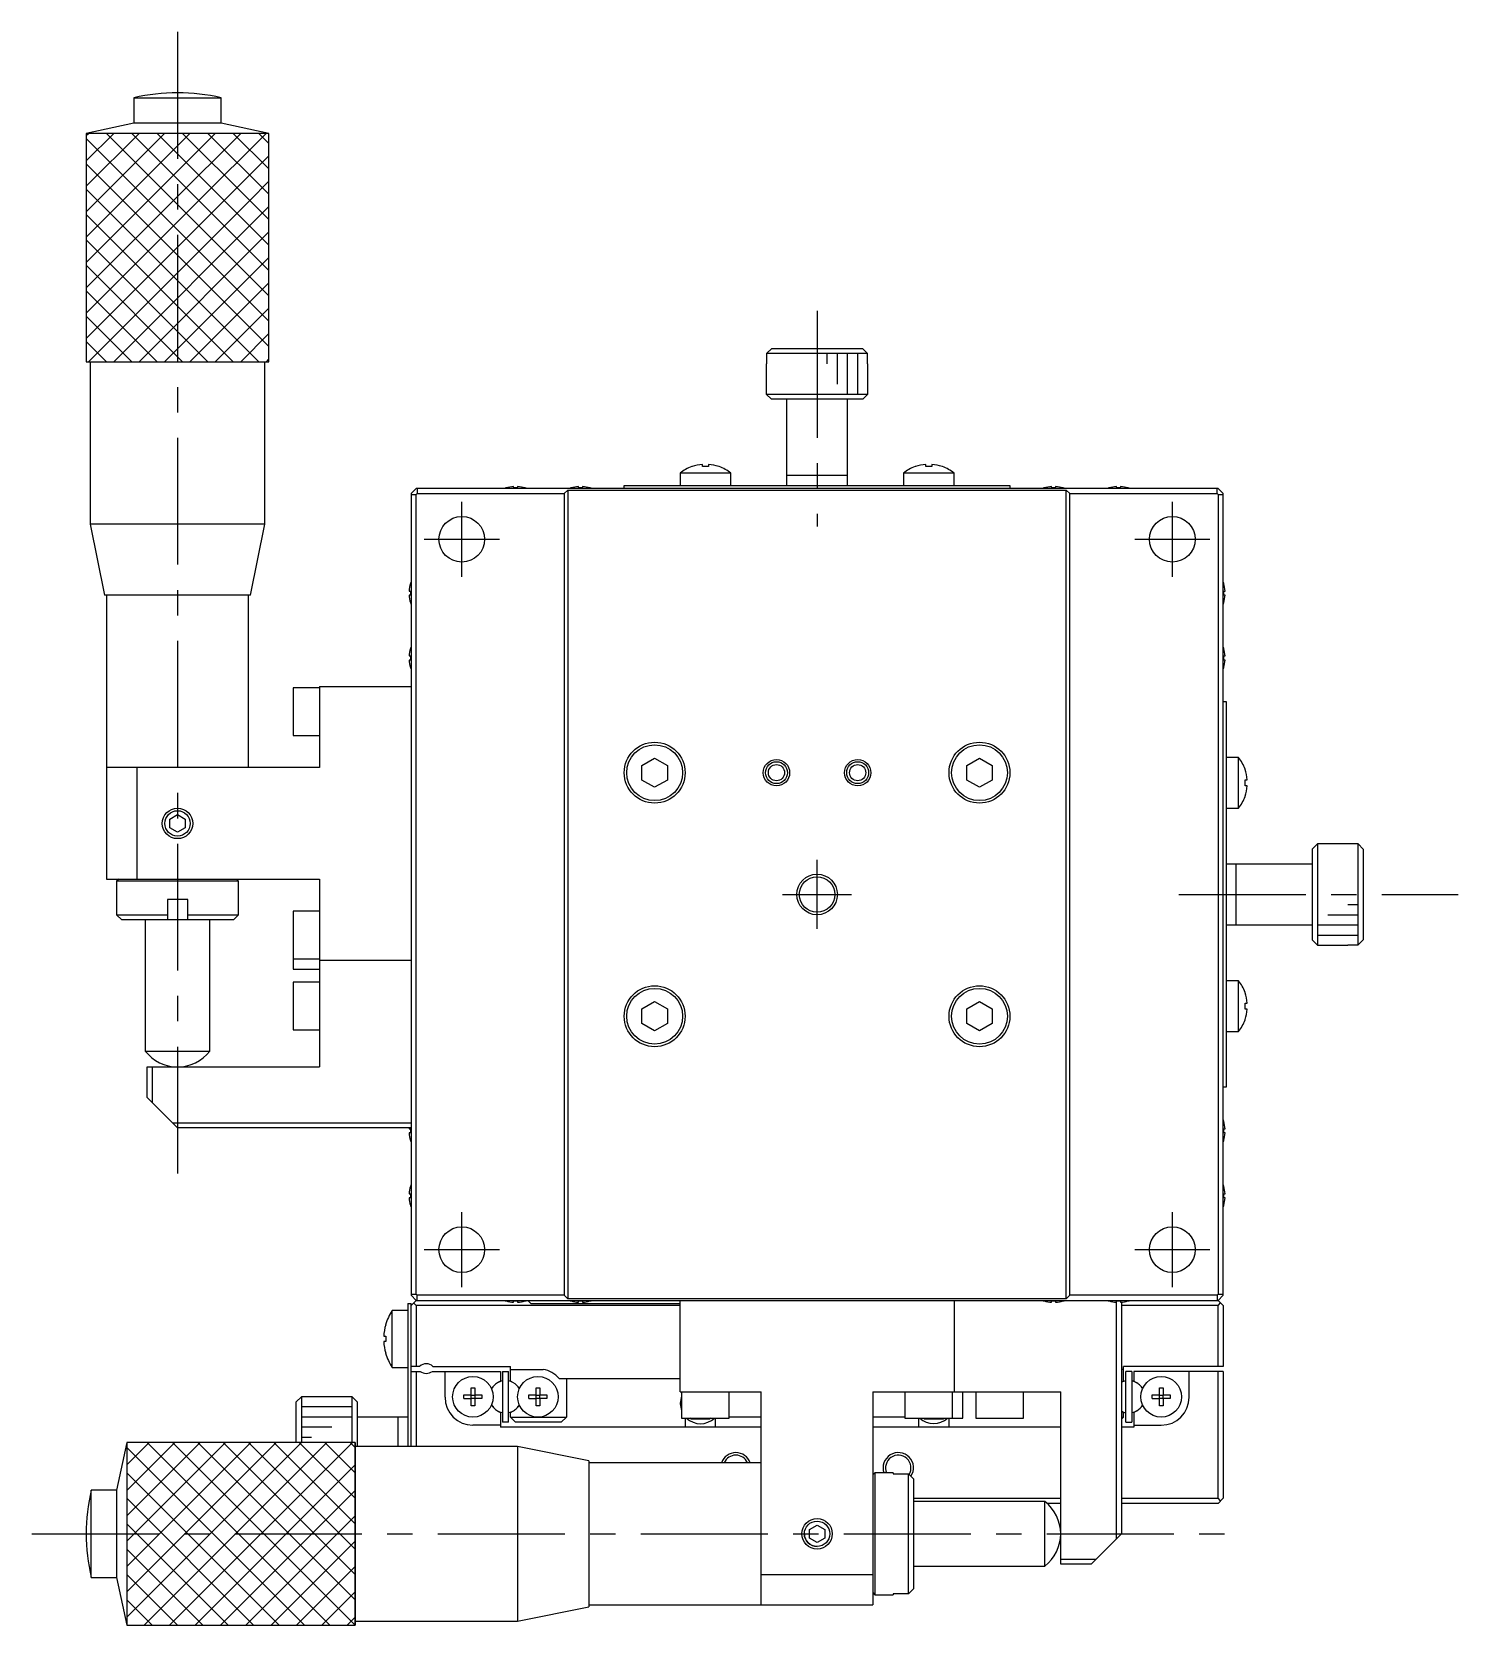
# Model space of a CAD drawing. Extents: x -490 to 413, y 14 to 725.
# Drawn here: x 272.6 to 413.1, y 317.1 to 474.1 of the extents above; entities that cross this region are included whole.
import ezdxf

# ---------------------------------------------------------------- set-up
doc = ezdxf.new("R2010")
doc.units = 0
doc.header["$LTSCALE"] = 10
doc.linetypes.add('CENTER', pattern=[2, 1.25, -0.25, 0.25, -0.25])
doc.linetypes.add('DASHED', pattern=[3.5, 2, -1.5])
doc.layers.get('0').update_dxf_attribs({"linetype": 'CONTINUOUS'})
doc.layers.add('CENTER', color=1, linetype='CENTER')

msp = doc.modelspace()

# ---------------------------------------------------------------- linework, layer by layer
at = {"color": 7, "linetype": 'CONTINUOUS'}
for p, q in [((282.696087, 467.556108), (282.696087, 465.056108)), ((282.696087, 467.556108), (291.296087, 467.556108)), ((291.296087, 465.056108), (291.296087, 467.556108)), ((282.696087, 465.056108), (277.996087, 464.056108)), ((291.296087, 465.056108), (282.696087, 465.056108)), ((295.996087, 464.056108), (291.296087, 465.056108)), ((295.996087, 464.056108), (277.996087, 464.056108)), ((277.996087, 464.056108), (277.996087, 441.556108)), ((295.996087, 441.556108), (295.996087, 464.056108)), ((345.02115, 442.356108), (345.523951, 442.856108)), ((345.523951, 442.856108), (354.468223, 442.856108)), ((354.468223, 442.856108), (354.971024, 442.356108)), ((277.996087, 441.556108), (295.996087, 441.556108)), ((278.396087, 441.556108), (278.396087, 425.556108)), ((295.596087, 425.556108), (295.596087, 441.556108)), ((345.02115, 441.356108), (344.996087, 441.356108)), ((344.996087, 441.356108), (344.996087, 438.356108)), ((345.02115, 442.356108), (345.02115, 441.356108)), ((354.971024, 442.356108), (345.02115, 442.356108)), ((354.971024, 441.356108), (354.971024, 442.356108)), ((354.996087, 441.356108), (354.971024, 441.356108)), ((354.996087, 438.356108), (354.996087, 441.356108)), ((344.996087, 438.356108), (354.996087, 438.356108)), ((344.996087, 438.356108), (345.496087, 437.856108)), ((354.496087, 437.856108), (354.996087, 438.356108)), ((354.496087, 437.856108), (345.496087, 437.856108)), ((346.996087, 437.856108), (346.996087, 429.356108)), ((352.996087, 429.356108), (352.996087, 437.856108)), ((336.496087, 430.578607), (336.496087, 429.356108)), ((341.496087, 430.578607), (336.496087, 430.578607)), ((337.679842, 431.22141), (337.646087, 431.22141)), ((338.696087, 431.22141), (338.696087, 431.433544)), ((339.296087, 431.22141), (338.696087, 431.22141)), ((339.296087, 431.433544), (339.296087, 431.22141)), ((340.346087, 431.22141), (340.312331, 431.22141)), ((341.496087, 429.356108), (341.496087, 430.578607)), ((352.996087, 430.356108), (346.996087, 430.356108)), ((358.496087, 430.578607), (358.496087, 429.356108)), ((363.496087, 430.578607), (358.496087, 430.578607)), ((359.679842, 431.22141), (359.646087, 431.22141)), ((360.696087, 431.22141), (360.696087, 431.433544)), ((361.296087, 431.22141), (360.696087, 431.22141)), ((361.296087, 431.433544), (361.296087, 431.22141)), ((362.346087, 431.22141), (362.312331, 431.22141)), ((363.496087, 429.356108), (363.496087, 430.578607)), ((310.496087, 429.056108), (309.996087, 428.556108)), ((389.496087, 429.056108), (310.496087, 429.056108)), ((310.596087, 429.056108), (310.596087, 428.556108)), ((319.367378, 429.11184), (319.346087, 429.11184)), ((320.096087, 429.11184), (320.096087, 429.243583)), ((320.496087, 429.11184), (320.096087, 429.11184)), ((320.496087, 429.243583), (320.496087, 429.11184)), ((321.246087, 429.11184), (321.224796, 429.11184)), ((325.096087, 428.556108), (325.446087, 428.906108)), ((325.446087, 428.906108), (374.546087, 428.906108)), ((325.446087, 428.906108), (325.446087, 349.206108)), ((325.767378, 429.11184), (325.746087, 429.11184)), ((326.496087, 429.11184), (326.496087, 429.243583)), ((326.896087, 429.11184), (326.496087, 429.11184)), ((326.896087, 429.243583), (326.896087, 429.11184)), ((327.646087, 429.11184), (327.624796, 429.11184)), ((330.996087, 429.056108), (330.996087, 429.356108)), ((330.996087, 429.356108), (368.996087, 429.356108)), ((368.996087, 429.356108), (368.996087, 429.056108)), ((372.367378, 429.11184), (372.346087, 429.11184)), ((373.096087, 429.11184), (373.096087, 429.243583)), ((373.496087, 429.11184), (373.096087, 429.11184)), ((373.496087, 429.243583), (373.496087, 429.11184)), ((374.246087, 429.11184), (374.224796, 429.11184)), ((374.546087, 428.906108), (374.896087, 428.556108)), ((374.546087, 349.206108), (374.546087, 428.906108)), ((378.767378, 429.11184), (378.746087, 429.11184)), ((379.496087, 429.11184), (379.496087, 429.243583)), ((379.896087, 429.11184), (379.496087, 429.11184)), ((379.896087, 429.243583), (379.896087, 429.11184)), ((380.646087, 429.11184), (380.624796, 429.11184)), ((389.396087, 428.556108), (389.396087, 429.056108)), ((389.996087, 428.556108), (389.496087, 429.056108)), ((309.996087, 428.556108), (309.996087, 349.556108)), ((309.996087, 428.456108), (310.496087, 428.456108)), ((310.496087, 428.456108), (310.596087, 428.556108)), ((310.496087, 349.656108), (310.496087, 428.456108)), ((310.596087, 428.556108), (325.096087, 428.556108)), ((325.096087, 428.556108), (325.096087, 349.556108)), ((374.896087, 428.556108), (389.396087, 428.556108)), ((374.896087, 349.556108), (374.896087, 428.556108)), ((389.396087, 428.556108), (389.496087, 428.456108)), ((389.496087, 428.456108), (389.496087, 349.656108)), ((389.496087, 428.456108), (389.996087, 428.456108)), ((389.996087, 349.556108), (389.996087, 428.556108)), ((278.396087, 425.556108), (279.796087, 418.556108)), ((295.596087, 425.556108), (278.396087, 425.556108)), ((294.196087, 418.556108), (295.596087, 425.556108)), ((309.940354, 419.706108), (309.940354, 419.684816)), ((390.051819, 419.684816), (390.051819, 419.706108)), ((294.196087, 418.556108), (279.796087, 418.556108)), ((279.996087, 418.556108), (279.996087, 390.556108)), ((293.996087, 401.556108), (293.996087, 418.556108)), ((309.808611, 418.956108), (309.940354, 418.956108)), ((309.940354, 418.556108), (309.808611, 418.556108)), ((309.940354, 418.956108), (309.940354, 418.556108)), ((309.940354, 417.827399), (309.940354, 417.806108)), ((390.051819, 418.956108), (390.183562, 418.956108)), ((390.051819, 418.556108), (390.051819, 418.956108)), ((390.183562, 418.556108), (390.051819, 418.556108)), ((390.051819, 417.806108), (390.051819, 417.827399)), ((309.940354, 413.306108), (309.940354, 413.284816)), ((390.051819, 413.284816), (390.051819, 413.306108)), ((309.808611, 412.556108), (309.940354, 412.556108)), ((309.940354, 412.156108), (309.808611, 412.156108)), ((309.940354, 412.556108), (309.940354, 412.156108)), ((309.940354, 411.427399), (309.940354, 411.406108)), ((390.051819, 412.556108), (390.183562, 412.556108)), ((390.051819, 412.156108), (390.051819, 412.556108)), ((390.183562, 412.156108), (390.051819, 412.156108)), ((390.051819, 411.406108), (390.051819, 411.427399)), ((300.996087, 409.406108), (298.396087, 409.406108)), ((298.396087, 409.406108), (298.396087, 404.706108)), ((300.996087, 409.556108), (300.996087, 401.556108)), ((300.996087, 409.556108), (309.996087, 409.556108)), ((389.996087, 408.056108), (390.296087, 408.056108)), ((390.296087, 408.056108), (390.296087, 370.056108)), ((298.396087, 404.706108), (300.996087, 404.706108)), ((332.746087, 401.777796), (333.996087, 402.499483)), ((333.996087, 402.499483), (335.246087, 401.777796)), ((364.746087, 401.777796), (365.996087, 402.499483)), ((365.996087, 402.499483), (367.246087, 401.777796)), ((391.518586, 402.556108), (390.296087, 402.556108)), ((391.518586, 397.556108), (391.518586, 402.556108)), ((300.996087, 401.556108), (279.996087, 401.556108)), ((282.996087, 401.556108), (282.996087, 390.556108)), ((332.746087, 400.33442), (332.746087, 401.777796)), ((335.246087, 401.777796), (335.246087, 400.33442)), ((364.746087, 400.33442), (364.746087, 401.777796)), ((367.246087, 401.777796), (367.246087, 400.33442)), ((392.161389, 401.372352), (392.161389, 401.406108)), ((392.161389, 400.356108), (392.373523, 400.356108)), ((392.161389, 399.756108), (392.161389, 400.356108)), ((333.996087, 399.612732), (332.746087, 400.33442)), ((335.246087, 400.33442), (333.996087, 399.612732)), ((365.996087, 399.612732), (364.746087, 400.33442)), ((367.246087, 400.33442), (365.996087, 399.612732)), ((392.373523, 399.756108), (392.161389, 399.756108)), ((390.296087, 397.556108), (391.518586, 397.556108)), ((392.161389, 398.706108), (392.161389, 398.739863)), ((286.246087, 396.48912), (286.996087, 396.922133)), ((286.246087, 395.623095), (286.246087, 396.48912)), ((286.996087, 396.922133), (287.746087, 396.48912)), ((287.746087, 396.48912), (287.746087, 395.623095)), ((286.996087, 395.190082), (286.246087, 395.623095)), ((287.746087, 395.623095), (286.996087, 395.190082)), ((399.296087, 394.056108), (398.796087, 393.556108)), ((398.796087, 384.556108), (398.796087, 393.556108)), ((399.296087, 394.056108), (399.296087, 384.056108)), ((402.296087, 394.056108), (399.296087, 394.056108)), ((402.296087, 394.031007), (402.296087, 394.056108)), ((403.296087, 394.031007), (402.296087, 394.031007)), ((403.296087, 384.081132), (403.296087, 394.031007)), ((403.296087, 394.031007), (403.796087, 393.528206)), ((403.796087, 393.528206), (403.796087, 384.583934)), ((398.796087, 392.056108), (390.296087, 392.056108)), ((391.296087, 386.056108), (391.296087, 392.056108)), ((279.996087, 390.556108), (300.996087, 390.556108)), ((281.196087, 390.556108), (280.996087, 390.356108)), ((280.996087, 390.356108), (280.996087, 387.056108)), ((292.996087, 390.356108), (280.996087, 390.356108)), ((292.996087, 390.356108), (292.796087, 390.556108)), ((292.996087, 387.056108), (292.996087, 390.356108)), ((300.996087, 390.556108), (300.996087, 372.056108)), ((287.996087, 388.556108), (285.996087, 388.556108)), ((285.996087, 388.556108), (285.996087, 386.556108)), ((287.996087, 386.556108), (287.996087, 388.556108)), ((280.996087, 387.056108), (285.996087, 387.056108)), ((280.996087, 387.056108), (281.496087, 386.556108)), ((292.496087, 386.556108), (281.496087, 386.556108)), ((283.821087, 386.556108), (283.821087, 373.623287)), ((287.996087, 387.056108), (292.996087, 387.056108)), ((290.171087, 373.623287), (290.171087, 386.556108)), ((292.496087, 386.556108), (292.996087, 387.056108)), ((300.996087, 387.406108), (298.396087, 387.406108)), ((298.396087, 387.406108), (298.396087, 381.706108)), ((390.296087, 386.056108), (398.796087, 386.056108)), ((398.796087, 384.556108), (399.296087, 384.056108)), ((399.296087, 384.056108), (402.296087, 384.056108)), ((402.296087, 384.056108), (402.296087, 384.081132)), ((402.296087, 384.081132), (403.296087, 384.081132)), ((403.796087, 384.583934), (403.296087, 384.081132)), ((298.396087, 382.706108), (300.996087, 382.706108)), ((298.396087, 381.706108), (300.996087, 381.706108)), ((309.996087, 382.556108), (300.996087, 382.556108)), ((300.996087, 380.406108), (298.396087, 380.406108)), ((298.396087, 380.406108), (298.396087, 375.706108)), ((391.518586, 380.556108), (390.296087, 380.556108)), ((391.518586, 375.556108), (391.518586, 380.556108)), ((332.746087, 377.777796), (333.996087, 378.499483)), ((333.996087, 378.499483), (335.246087, 377.777796)), ((364.746087, 377.777796), (365.996087, 378.499483)), ((365.996087, 378.499483), (367.246087, 377.777796)), ((392.161389, 379.372352), (392.161389, 379.406108)), ((332.746087, 376.33442), (332.746087, 377.777796)), ((335.246087, 377.777796), (335.246087, 376.33442)), ((364.746087, 376.33442), (364.746087, 377.777796)), ((367.246087, 377.777796), (367.246087, 376.33442)), ((392.161389, 378.356108), (392.373523, 378.356108)), ((392.161389, 377.756108), (392.161389, 378.356108)), ((392.373523, 377.756108), (392.161389, 377.756108)), ((298.396087, 375.706108), (300.996087, 375.706108)), ((333.996087, 375.612732), (332.746087, 376.33442)), ((335.246087, 376.33442), (333.996087, 375.612732)), ((365.996087, 375.612732), (364.746087, 376.33442)), ((367.246087, 376.33442), (365.996087, 375.612732)), ((390.296087, 375.556108), (391.518586, 375.556108)), ((392.161389, 376.706108), (392.161389, 376.739863)), ((283.821087, 373.623287), (290.171087, 373.623287)), ((283.996087, 369.056108), (283.996087, 372.056108)), ((283.996087, 372.056108), (300.996087, 372.056108)), ((284.496087, 372.056108), (284.496087, 368.556108)), ((286.996087, 366.056108), (283.996087, 369.056108)), ((390.296087, 370.056108), (389.996087, 370.056108)), ((286.496087, 366.556108), (309.996087, 366.556108)), ((309.996087, 366.056108), (286.996087, 366.056108)), ((309.808611, 365.956108), (309.940354, 365.956108)), ((309.940354, 365.956108), (309.940354, 365.556108)), ((390.051819, 366.684816), (390.051819, 366.706108)), ((390.051819, 365.956108), (390.183562, 365.956108)), ((390.051819, 365.556108), (390.051819, 365.956108)), ((309.940354, 365.556108), (309.808611, 365.556108)), ((309.940354, 364.827399), (309.940354, 364.806108)), ((390.183562, 365.556108), (390.051819, 365.556108)), ((390.051819, 364.806108), (390.051819, 364.827399)), ((309.808611, 359.556108), (309.940354, 359.556108)), ((309.940354, 360.306108), (309.940354, 360.284816)), ((309.940354, 359.556108), (309.940354, 359.156108)), ((390.051819, 360.284816), (390.051819, 360.306108)), ((390.051819, 359.556108), (390.183562, 359.556108)), ((390.051819, 359.156108), (390.051819, 359.556108)), ((309.940354, 359.156108), (309.808611, 359.156108)), ((309.940354, 358.427399), (309.940354, 358.406108)), ((390.183562, 359.156108), (390.051819, 359.156108)), ((390.051819, 358.406108), (390.051819, 358.427399)), ((309.696087, 348.756108), (309.996087, 348.756108)), ((309.696087, 348.756108), (309.696087, 334.656108)), ((309.996087, 349.656108), (310.496087, 349.656108)), ((309.996087, 349.556108), (310.496087, 349.056108)), ((310.496087, 349.056108), (309.996087, 348.556108)), ((309.996087, 334.656108), (309.996087, 348.756108)), ((310.246087, 348.806108), (310.496087, 348.556108)), ((310.596087, 349.556108), (310.496087, 349.656108)), ((310.496087, 349.056108), (389.496087, 349.056108)), ((310.496087, 348.556108), (310.496087, 342.556108)), ((336.496087, 348.556108), (310.496087, 348.556108)), ((325.096087, 349.556108), (310.596087, 349.556108)), ((310.596087, 349.056108), (310.596087, 349.556108)), ((319.346087, 349.000375), (319.367378, 349.000375)), ((320.096087, 349.000375), (320.496087, 349.000375)), ((320.096087, 348.868632), (320.096087, 349.000375)), ((320.496087, 349.000375), (320.496087, 348.868632)), ((321.224796, 349.000375), (321.246087, 349.000375)), ((321.846087, 348.706108), (321.496087, 349.056108)), ((336.496087, 348.706108), (321.846087, 348.706108)), ((325.446087, 349.206108), (325.096087, 349.556108)), ((374.546087, 349.206108), (325.446087, 349.206108)), ((325.746087, 349.000375), (325.767378, 349.000375)), ((326.496087, 349.000375), (326.896087, 349.000375)), ((326.496087, 348.868632), (326.496087, 349.000375)), ((326.896087, 349.000375), (326.896087, 348.868632)), ((327.624796, 349.000375), (327.646087, 349.000375)), ((336.496087, 340.056108), (336.496087, 349.056108)), ((363.496087, 349.056108), (363.496087, 340.056108)), ((372.346087, 349.000375), (372.367378, 349.000375)), ((373.096087, 349.000375), (373.496087, 349.000375)), ((373.096087, 348.868632), (373.096087, 349.000375)), ((373.496087, 349.000375), (373.496087, 348.868632)), ((374.224796, 349.000375), (374.246087, 349.000375)), ((374.896087, 349.556108), (374.546087, 349.206108)), ((389.396087, 349.556108), (374.896087, 349.556108)), ((378.746087, 349.000375), (378.767378, 349.000375)), ((379.496087, 349.000375), (379.896087, 349.000375)), ((379.496087, 325.556108), (379.496087, 349.000375)), ((379.896087, 349.000375), (379.896087, 348.868632)), ((379.996087, 348.876485), (379.996087, 326.056108)), ((389.496087, 348.556108), (379.996087, 348.556108)), ((380.624796, 349.000375), (380.646087, 349.000375)), ((389.496087, 349.656108), (389.396087, 349.556108)), ((389.396087, 349.556108), (389.396087, 349.056108)), ((389.496087, 349.656108), (389.996087, 349.656108)), ((389.496087, 349.056108), (389.996087, 349.556108)), ((389.996087, 348.556108), (389.496087, 349.056108)), ((389.496087, 348.556108), (389.746087, 348.806108)), ((389.496087, 342.556108), (389.496087, 348.556108)), ((389.996087, 348.556108), (389.996087, 342.556108)), ((308.153624, 342.456108), (308.153624, 348.056108)), ((309.696087, 348.056108), (308.153624, 348.056108)), ((307.309625, 345.516108), (307.502882, 345.516108)), ((307.496714, 346.658255), (307.502882, 346.655247)), ((307.502882, 345.516108), (307.502882, 344.996108)), ((307.502882, 344.996108), (307.309625, 344.996108)), ((307.502882, 343.856969), (307.496714, 343.85396)), ((308.153624, 342.456108), (309.696087, 342.456108)), ((310.834649, 342.556108), (309.996087, 342.556108)), ((312.157525, 342.556108), (319.796087, 342.556108)), ((319.796087, 341.10052), (319.796087, 342.556108)), ((380.196087, 341.10052), (380.196087, 342.556108)), ((389.996087, 342.556108), (380.196087, 342.556108)), ((309.996087, 342.056108), (310.896087, 342.056108)), ((310.496087, 342.056108), (310.496087, 334.656108)), ((312.096087, 342.056108), (318.796087, 342.056108)), ((313.346087, 339.506108), (313.346087, 342.056108)), ((318.796087, 341.10052), (318.502337, 340.930923)), ((318.796087, 342.056108), (318.796087, 341.10052)), ((318.996087, 342.056108), (318.996087, 337.056108)), ((318.996087, 342.056108), (319.596087, 342.056108)), ((319.596089, 337.056108), (319.596089, 342.056108)), ((319.796087, 342.256108), (323.018102, 342.256108)), ((320.089837, 340.930923), (319.796087, 341.10052)), ((324.575149, 341.356108), (336.496087, 341.356108)), ((325.296087, 341.356108), (325.296087, 337.556108)), ((380.196087, 342.256108), (379.996087, 342.256108)), ((379.996087, 340.98505), (380.196087, 341.10052)), ((380.396085, 337.056108), (380.396085, 342.056108)), ((380.996087, 342.056108), (380.396087, 342.056108)), ((380.996087, 342.056108), (380.996087, 337.056108)), ((381.196087, 342.056108), (381.196087, 341.10052)), ((389.996087, 342.056108), (381.196087, 342.056108)), ((381.196087, 341.10052), (381.489837, 340.930923)), ((386.646087, 339.506108), (386.646087, 342.056108)), ((389.496087, 329.556108), (389.496087, 342.056108)), ((389.996087, 342.056108), (389.996087, 329.556108)), ((299.196087, 339.556108), (298.696087, 339.056108)), ((299.196087, 339.556108), (299.196087, 335.056108)), ((304.196087, 339.556108), (299.196087, 339.556108)), ((304.196087, 335.056108), (304.196087, 339.556108)), ((304.696087, 339.056108), (304.196087, 339.556108)), ((315.209725, 339.736108), (315.916087, 339.736108)), ((315.209725, 339.376108), (315.209725, 339.736108)), ((315.209725, 339.376108), (315.916087, 339.376108)), ((315.916087, 340.442469), (316.276087, 340.442469)), ((315.916087, 339.736108), (315.916087, 340.442469)), ((315.926459, 339.725736), (315.916087, 339.736108)), ((315.926459, 339.38648), (315.916087, 339.376108)), ((315.916087, 338.669746), (315.916087, 339.376108)), ((315.926459, 339.725736), (316.265715, 339.725736)), ((315.926459, 339.38648), (315.926459, 339.725736)), ((316.265715, 339.38648), (315.926459, 339.38648)), ((316.265715, 339.725736), (316.276087, 339.736108)), ((316.265715, 339.725736), (316.265715, 339.38648)), ((316.265715, 339.38648), (316.276087, 339.376108)), ((316.276087, 340.442469), (316.276087, 339.736108)), ((316.276087, 339.736108), (316.982448, 339.736108)), ((316.276087, 339.376108), (316.276087, 338.669746)), ((316.982448, 339.376108), (316.276087, 339.376108)), ((316.982448, 339.736108), (316.982448, 339.376108)), ((321.609725, 339.736108), (322.316087, 339.736108)), ((321.609725, 339.376108), (321.609725, 339.736108)), ((321.609725, 339.376108), (322.316087, 339.376108)), ((322.316087, 340.442469), (322.676087, 340.442469)), ((322.316087, 339.736108), (322.316087, 340.442469)), ((322.326459, 339.725736), (322.316087, 339.736108)), ((322.326459, 339.38648), (322.316087, 339.376108)), ((322.316087, 338.669746), (322.316087, 339.376108)), ((322.326459, 339.725736), (322.665715, 339.725736)), ((322.326459, 339.38648), (322.326459, 339.725736)), ((322.665715, 339.38648), (322.326459, 339.38648)), ((322.665715, 339.725736), (322.676087, 339.736108)), ((322.665715, 339.725736), (322.665715, 339.38648)), ((322.665715, 339.38648), (322.676087, 339.376108)), ((322.676087, 340.442469), (322.676087, 339.736108)), ((322.676087, 339.736108), (323.382448, 339.736108)), ((322.676087, 339.376108), (322.676087, 338.669746)), ((323.382448, 339.376108), (322.676087, 339.376108)), ((323.382448, 339.736108), (323.382448, 339.376108)), ((336.496087, 340.056108), (344.496087, 340.056108)), ((336.646018, 339.611905), (336.515882, 338.929666)), ((336.646087, 340.056108), (336.646087, 337.456108)), ((341.346087, 337.456108), (341.346087, 340.056108)), ((344.496087, 319.056108), (344.496087, 340.056108)), ((355.496087, 340.056108), (373.996087, 340.056108)), ((355.496087, 340.056108), (355.496087, 319.056108)), ((358.646087, 340.056108), (358.646087, 337.456108)), ((363.346087, 337.456108), (363.346087, 340.056108)), ((364.346087, 337.456108), (364.346087, 340.056108)), ((365.646087, 340.056108), (365.646087, 337.456108)), ((370.346087, 337.456108), (370.346087, 340.056108)), ((373.996087, 323.056108), (373.996087, 340.056108)), ((383.009725, 339.736108), (383.716087, 339.736108)), ((383.009725, 339.376108), (383.009725, 339.736108)), ((383.009725, 339.376108), (383.716087, 339.376108)), ((383.716087, 340.442469), (384.076087, 340.442469)), ((383.716087, 339.736108), (383.716087, 340.442469)), ((383.726459, 339.725736), (383.716087, 339.736108)), ((383.726459, 339.38648), (383.716087, 339.376108)), ((383.716087, 338.669746), (383.716087, 339.376108)), ((383.726459, 339.725736), (384.065715, 339.725736)), ((383.726459, 339.38648), (383.726459, 339.725736)), ((384.065715, 339.38648), (383.726459, 339.38648)), ((384.065715, 339.725736), (384.076087, 339.736108)), ((384.065715, 339.725736), (384.065715, 339.38648)), ((384.065715, 339.38648), (384.076087, 339.376108)), ((384.076087, 340.442469), (384.076087, 339.736108)), ((384.076087, 339.736108), (384.782448, 339.736108)), ((384.076087, 339.376108), (384.076087, 338.669746)), ((384.782448, 339.376108), (384.076087, 339.376108)), ((384.782448, 339.736108), (384.782448, 339.376108)), ((298.696087, 335.056108), (298.696087, 339.056108)), ((304.696087, 339.056108), (304.696087, 334.656108)), ((309.696087, 337.556108), (304.696087, 337.556108)), ((308.696087, 337.556108), (308.696087, 334.656108)), ((316.276087, 338.669746), (315.916087, 338.669746)), ((318.502337, 338.181292), (318.796087, 338.011696)), ((318.796087, 338.011696), (318.796087, 336.556108)), ((319.796087, 338.011696), (320.089837, 338.181292)), ((319.796087, 337.556108), (319.796087, 338.011696)), ((320.296087, 337.056108), (319.796087, 337.556108)), ((319.796087, 337.556108), (325.296087, 337.556108)), ((322.676087, 338.669746), (322.316087, 338.669746)), ((325.296087, 337.556108), (324.796087, 337.056108)), ((336.515817, 338.87276), (336.645938, 338.192129)), ((344.496087, 337.556108), (341.346087, 337.556108)), ((358.646087, 337.556108), (355.496087, 337.556108)), ((380.196087, 338.011696), (379.996087, 338.127166)), ((379.996087, 337.556108), (380.196087, 337.556108)), ((380.196087, 337.556108), (379.996087, 337.356108)), ((380.196087, 337.556108), (380.196087, 338.011696)), ((381.489837, 338.181292), (381.196087, 338.011696)), ((381.196087, 338.011696), (381.196087, 336.556108)), ((384.076087, 338.669746), (383.716087, 338.669746)), ((318.796087, 336.756108), (316.096087, 336.756108)), ((344.496087, 336.556108), (318.796087, 336.556108)), ((319.596087, 337.056108), (318.996087, 337.056108)), ((324.796087, 337.056108), (320.296087, 337.056108)), ((336.646087, 337.456108), (341.346087, 337.456108)), ((336.996087, 337.456108), (336.996087, 336.556108)), ((337.579572, 337.356108), (337.472648, 337.454937)), ((339.412602, 337.356108), (337.579572, 337.356108)), ((339.519526, 337.454937), (339.412602, 337.356108)), ((339.996087, 336.556108), (339.996087, 337.456108)), ((373.996087, 336.556108), (355.496087, 336.556108)), ((358.646087, 337.456108), (364.346087, 337.456108)), ((359.996087, 337.456108), (359.996087, 336.556108)), ((360.579572, 337.356108), (360.472648, 337.454937)), ((362.412602, 337.356108), (360.579572, 337.356108)), ((362.519526, 337.454937), (362.412602, 337.356108)), ((362.996087, 336.556108), (362.996087, 337.456108)), ((365.646087, 337.456108), (370.346087, 337.456108)), ((381.196087, 336.556108), (379.996087, 336.556108)), ((380.396087, 337.056108), (380.996087, 337.056108)), ((381.196087, 336.756108), (383.896087, 336.756108)), ((281.996087, 335.056108), (280.996087, 330.356108)), ((281.996087, 335.056108), (281.996087, 317.056108)), ((304.496087, 335.056108), (281.996087, 335.056108)), ((304.496087, 335.056108), (304.496087, 317.056108)), ((320.496087, 334.656108), (304.496087, 334.656108)), ((327.496087, 333.256108), (320.496087, 334.656108)), ((320.496087, 334.656108), (320.496087, 317.456108)), ((327.496087, 333.256108), (327.496087, 318.856108)), ((344.496087, 333.056108), (327.496087, 333.056108)), ((355.696087, 332.056108), (355.496087, 331.856108)), ((355.696087, 332.056108), (355.696087, 320.056108)), ((357.496087, 332.056108), (355.696087, 332.056108)), ((357.496087, 332.056108), (357.496087, 331.972187)), ((357.496087, 331.972187), (358.996087, 331.972187)), ((358.996087, 320.140028), (358.996087, 331.972187)), ((358.996087, 331.972187), (359.496087, 331.464435)), ((359.496087, 331.464435), (359.496087, 320.647781)), ((280.996087, 330.356108), (278.496087, 330.356108)), ((278.496087, 321.756108), (278.496087, 330.356108)), ((280.996087, 330.356108), (280.996087, 321.756108)), ((359.496087, 329.556108), (373.996087, 329.556108)), ((372.428907, 329.231108), (359.496087, 329.231108)), ((372.428907, 322.881108), (372.428907, 329.231108)), ((373.996087, 329.056108), (372.641682, 329.056108)), ((379.996087, 329.556108), (389.496087, 329.556108)), ((389.496087, 329.056108), (379.996087, 329.056108)), ((389.746087, 329.306108), (389.496087, 329.556108)), ((389.996087, 329.556108), (389.496087, 329.056108)), ((349.246087, 326.48912), (349.996087, 326.922133)), ((349.996087, 326.922133), (350.746087, 326.48912)), ((349.246087, 325.623095), (349.246087, 326.48912)), ((349.996087, 325.190082), (349.246087, 325.623095)), ((350.746087, 325.623095), (349.996087, 325.190082)), ((350.746087, 326.48912), (350.746087, 325.623095)), ((379.996087, 326.056108), (376.996087, 323.056108)), ((373.996087, 323.556108), (377.496087, 323.556108)), ((344.496087, 322.056108), (355.496087, 322.056108)), ((359.496087, 322.881108), (372.428907, 322.881108)), ((376.996087, 323.056108), (373.996087, 323.056108)), ((278.496087, 321.756108), (280.996087, 321.756108)), ((280.996087, 321.756108), (281.996087, 317.056108)), ((359.496087, 320.647781), (358.996087, 320.140028)), ((320.496087, 317.456108), (327.496087, 318.856108)), ((327.496087, 319.056108), (355.496087, 319.056108)), ((355.496087, 320.256108), (355.696087, 320.056108)), ((355.696087, 320.056108), (357.496087, 320.056108)), ((358.996087, 320.140028), (357.496087, 320.140028)), ((357.496087, 320.140028), (357.496087, 320.056108)), ((304.496087, 317.456108), (320.496087, 317.456108)), ((281.996087, 317.056108), (304.496087, 317.056108))]:
    msp.add_line(p, q, dxfattribs=at)
at = {"color": 3, "linetype": 'CONTINUOUS'}
for p, q in [((277.996087, 463.836066), (278.216129, 464.056108)), ((277.996087, 461.336066), (280.716129, 464.056108)), ((277.996087, 458.836066), (283.216129, 464.056108)), ((277.996087, 463.551719), (284.103913, 457.443892)), ((279.103913, 457.443892), (285.716129, 464.056108)), ((279.991698, 464.056108), (286.603913, 457.443892)), ((281.603913, 457.443892), (288.216129, 464.056108)), ((282.491698, 464.056108), (289.103913, 457.443892)), ((284.103913, 457.443892), (290.716129, 464.056108)), ((284.991698, 464.056108), (291.603913, 457.443892)), ((286.603913, 457.443892), (293.216129, 464.056108)), ((287.491698, 464.056108), (294.103913, 457.443892)), ((289.103913, 457.443892), (295.716129, 464.056108)), ((289.991698, 464.056108), (295.996087, 458.051719)), ((292.491698, 464.056108), (295.996087, 460.551719)), ((294.991698, 464.056108), (295.996087, 463.051719)), ((291.603913, 457.443892), (295.996087, 461.836066)), ((277.996087, 461.051719), (281.603913, 457.443892)), ((277.996087, 458.551719), (279.103913, 457.443892)), ((294.103913, 457.443892), (295.996087, 459.336066)), ((277.996087, 456.336066), (279.103913, 457.443892)), ((277.996087, 453.836066), (281.603913, 457.443892)), ((277.996087, 451.336066), (284.103913, 457.443892)), ((277.996087, 448.836066), (286.603913, 457.443892)), ((277.996087, 446.336066), (289.103913, 457.443892)), ((277.996087, 443.836066), (291.603913, 457.443892)), ((278.216129, 441.556108), (294.103913, 457.443892)), ((279.103913, 457.443892), (294.991698, 441.556108)), ((281.603913, 457.443892), (295.996087, 443.051719)), ((284.103913, 457.443892), (295.996087, 445.551719)), ((286.603913, 457.443892), (295.996087, 448.051719)), ((289.103913, 457.443892), (295.996087, 450.551719)), ((291.603913, 457.443892), (295.996087, 453.051719)), ((294.103913, 457.443892), (295.996087, 455.551719)), ((277.996087, 456.051719), (292.491698, 441.556108)), ((280.716129, 441.556108), (295.996087, 456.836066)), ((283.216129, 441.556108), (295.996087, 454.336066)), ((277.996087, 453.551719), (289.991698, 441.556108)), ((277.996087, 451.051719), (287.491698, 441.556108)), ((285.716129, 441.556108), (295.996087, 451.836066)), ((288.216129, 441.556108), (295.996087, 449.336066)), ((277.996087, 448.551719), (284.991698, 441.556108)), ((277.996087, 446.051719), (282.491698, 441.556108)), ((290.716129, 441.556108), (295.996087, 446.836066)), ((293.216129, 441.556108), (295.996087, 444.336066)), ((277.996087, 443.551719), (279.991698, 441.556108)), ((295.716129, 441.556108), (295.996087, 441.836066)), ((350.996087, 441.356108), (350.996087, 442.356108)), ((351.996087, 439.356108), (351.996087, 442.356108)), ((352.996087, 438.356108), (352.996087, 442.356108)), ((353.996087, 438.356108), (353.996087, 442.356108)), ((402.296087, 388.056108), (403.296087, 388.056108)), ((400.296087, 387.056108), (403.296087, 387.056108)), ((399.296087, 386.056108), (403.296087, 386.056108)), ((399.296087, 385.056108), (403.296087, 385.056108)), ((304.196087, 338.556108), (299.196087, 338.556108)), ((304.196087, 337.556108), (299.196087, 337.556108)), ((302.196087, 336.556108), (299.196087, 336.556108)), ((281.996087, 332.836066), (284.216129, 335.056108)), ((281.996087, 330.336066), (286.716129, 335.056108)), ((281.996087, 327.836066), (289.216129, 335.056108)), ((281.996087, 325.336066), (291.716129, 335.056108)), ((281.996087, 322.836066), (294.216129, 335.056108)), ((281.996087, 320.336066), (296.716129, 335.056108)), ((281.996087, 317.836066), (299.216129, 335.056108)), ((281.996087, 334.551719), (299.491698, 317.056108)), ((283.716129, 317.056108), (301.716129, 335.056108)), ((283.991698, 335.056108), (301.991698, 317.056108)), ((286.216129, 317.056108), (304.216129, 335.056108)), ((286.491698, 335.056108), (304.491698, 317.056108)), ((288.991698, 335.056108), (304.496087, 319.551719)), ((291.491698, 335.056108), (304.496087, 322.051719)), ((293.991698, 335.056108), (304.496087, 324.551719)), ((296.491698, 335.056108), (304.496087, 327.051719)), ((298.991698, 335.056108), (304.496087, 329.551719)), ((300.196087, 335.556108), (299.196087, 335.556108)), ((301.491698, 335.056108), (304.496087, 332.051719)), ((303.991698, 335.056108), (304.496087, 334.551719)), ((281.996087, 332.051719), (296.991698, 317.056108)), ((288.716129, 317.056108), (304.496087, 332.836066)), ((291.216129, 317.056108), (304.496087, 330.336066)), ((281.996087, 329.551719), (294.491698, 317.056108)), ((281.996087, 327.051719), (291.991698, 317.056108)), ((293.716129, 317.056108), (304.496087, 327.836066)), ((296.216129, 317.056108), (304.496087, 325.336066)), ((281.996087, 324.551719), (289.491698, 317.056108)), ((281.996087, 322.051719), (286.991698, 317.056108)), ((298.716129, 317.056108), (304.496087, 322.836066)), ((301.216129, 317.056108), (304.496087, 320.336066)), ((281.996087, 319.551719), (284.491698, 317.056108)), ((303.716129, 317.056108), (304.496087, 317.836066))]:
    msp.add_line(p, q, dxfattribs=at)
at = {"color": 3, "linetype": 'DASHED'}
for p, q in [((295.996087, 464.056108), (277.996087, 464.056108)), ((277.996087, 464.056108), (277.996087, 441.556108)), ((295.996087, 441.556108), (295.996087, 464.056108)), ((277.996087, 441.556108), (295.996087, 441.556108)), ((304.496087, 335.056108), (281.996087, 335.056108)), ((281.996087, 335.056108), (281.996087, 317.056108)), ((304.496087, 317.056108), (304.496087, 335.056108)), ((281.996087, 317.056108), (304.496087, 317.056108))]:
    msp.add_line(p, q, dxfattribs=at)
at = {"color": 7, "linetype": 'CONTINUOUS'}
for centre, radius in [((314.996087, 424.056108), 2.25), ((384.996087, 424.056108), 2.25), ((333.996087, 401.056108), 3), ((333.996087, 401.056108), 2.75), ((365.996087, 401.056108), 3), ((365.996087, 401.056108), 2.75), ((345.996087, 401.056108), 1.075), ((353.996087, 401.056108), 1.075), ((345.996087, 401.056108), 0.8), ((353.996087, 401.056108), 0.8), ((286.996087, 396.056108), 1.25), ((349.996087, 389.056108), 2), ((349.996087, 389.056108), 1.75), ((333.996087, 377.056108), 3), ((365.996087, 377.056108), 3), ((333.996087, 377.056108), 2.75), ((365.996087, 377.056108), 2.75), ((314.996087, 354.056108), 2.25), ((384.996087, 354.056108), 2.25), ((316.096087, 339.556108), 2), ((322.496087, 339.556108), 2), ((383.896087, 339.556108), 2)]:
    msp.add_circle(centre, radius, dxfattribs=at)
at = {"color": 3, "linetype": 'CONTINUOUS'}
for centre, radius in [((345.996087, 401.056108), 1.3), ((353.996087, 401.056108), 1.3), ((286.996087, 396.056108), 1.5), ((286.996087, 396.056108), 1.25), ((349.996087, 326.056108), 1.5)]:
    msp.add_circle(centre, radius, dxfattribs=at)
at = {"color": 9, "linetype": 'CONTINUOUS'}
msp.add_circle((349.996087, 326.056108), 1.25, dxfattribs=at)
at = {"color": 7, "linetype": 'CONTINUOUS'}
for centre, radius, start, end in [((286.996087, 449.316108), 18.74, 76.734971, 103.265029), ((338.996087, 427.456108), 4, 109.724634, 128.682187), ((338.996087, 427.456108), 3.988734, 94.313394, 109.268203), ((338.996087, 427.456108), 3.988734, 70.731797, 85.686606), ((338.996087, 427.456108), 4, 51.317813, 70.275366), ((360.996087, 427.456108), 4, 109.724634, 128.682187), ((360.996087, 427.456108), 3.988734, 94.313394, 109.268203), ((360.996087, 427.456108), 3.988734, 70.731797, 85.686606), ((360.996087, 427.456108), 4, 51.317813, 70.275366), ((320.296087, 426.056108), 3.2, 107.270005, 110.364135), ((320.296087, 426.056108), 3.193744, 93.59035, 106.905258), ((320.296087, 426.056108), 3.193744, 73.094742, 86.40965), ((320.296087, 426.056108), 3.2, 69.635865, 72.729995), ((326.696087, 426.056108), 3.2, 107.270005, 110.364135), ((326.696087, 426.056108), 3.193744, 93.59035, 106.905258), ((326.696087, 426.056108), 3.193744, 73.094742, 86.40965), ((326.696087, 426.056108), 3.2, 69.635865, 72.729995), ((373.296087, 426.056108), 3.2, 107.270005, 110.364135), ((373.296087, 426.056108), 3.193744, 93.59035, 106.905258), ((373.296087, 426.056108), 3.193744, 73.094742, 86.40965), ((373.296087, 426.056108), 3.2, 69.635865, 72.729995), ((379.696087, 426.056108), 3.2, 107.270005, 110.364135), ((379.696087, 426.056108), 3.193744, 93.59035, 106.905258), ((379.696087, 426.056108), 3.193744, 73.094742, 86.40965), ((379.696087, 426.056108), 3.2, 69.635865, 72.729995), ((312.996087, 418.756108), 3.193744, 163.094742, 176.40965), ((312.996087, 418.756108), 3.2, 159.635865, 162.729995), ((386.996087, 418.756108), 3.2, 17.270005, 20.364135), ((386.996087, 418.756108), 3.193744, 3.59035, 16.905258), ((312.996087, 418.756108), 3.193744, 183.59035, 196.905258), ((312.996087, 418.756108), 3.2, 197.270005, 200.364135), ((386.996087, 418.756108), 3.2, 339.635865, 342.729995), ((386.996087, 418.756108), 3.193744, 343.094742, 356.40965), ((312.996087, 412.356108), 3.193744, 163.094742, 176.40965), ((312.996087, 412.356108), 3.2, 159.635865, 162.729995), ((386.996087, 412.356108), 3.2, 17.270005, 20.364135), ((386.996087, 412.356108), 3.193744, 3.59035, 16.905258), ((312.996087, 412.356108), 3.193744, 183.59035, 196.905258), ((312.996087, 412.356108), 3.2, 197.270005, 200.364135), ((386.996087, 412.356108), 3.2, 339.635865, 342.729995), ((386.996087, 412.356108), 3.193744, 343.094742, 356.40965), ((388.396087, 400.056108), 4, 19.724634, 38.682187), ((388.396087, 400.056108), 3.988734, 4.313394, 19.268203), ((388.396087, 400.056108), 3.988734, 340.731797, 355.686606), ((388.396087, 400.056108), 4, 321.317813, 340.275366), ((388.396087, 378.056108), 4, 19.724634, 38.682187), ((388.396087, 378.056108), 3.988734, 4.313394, 19.268203), ((388.396087, 378.056108), 3.988734, 340.731797, 355.686606), ((388.396087, 378.056108), 4, 321.317813, 340.275366), ((286.996087, 376.056264), 4, 217.462651, 322.537349), ((312.996087, 365.756108), 3.193744, 174.610052, 176.40965), ((386.996087, 365.756108), 3.2, 17.270005, 20.364135), ((386.996087, 365.756108), 3.193744, 3.59035, 16.905258), ((312.996087, 365.756108), 3.193744, 183.59035, 196.905258), ((312.996087, 365.756108), 3.2, 197.270005, 200.364135), ((386.996087, 365.756108), 3.2, 339.635865, 342.729995), ((386.996087, 365.756108), 3.193744, 343.094742, 356.40965), ((312.996087, 359.356108), 3.193744, 163.094742, 176.40965), ((312.996087, 359.356108), 3.2, 159.635865, 162.729995), ((386.996087, 359.356108), 3.2, 17.270005, 20.364135), ((386.996087, 359.356108), 3.193744, 3.59035, 16.905258), ((312.996087, 359.356108), 3.193744, 183.59035, 196.905258), ((312.996087, 359.356108), 3.2, 197.270005, 200.364135), ((386.996087, 359.356108), 3.2, 339.635865, 342.729995), ((386.996087, 359.356108), 3.193744, 343.094742, 356.40965), ((320.296087, 352.056108), 3.2, 249.635865, 252.729995), ((320.296087, 352.056108), 3.193744, 253.094742, 266.40965), ((320.296087, 352.056108), 3.193744, 273.59035, 286.905258), ((320.296087, 352.056108), 3.2, 287.270005, 290.364135), ((326.696087, 352.056108), 3.2, 249.635865, 252.729995), ((326.696087, 352.056108), 3.193744, 253.094742, 266.40965), ((326.696087, 352.056108), 3.193744, 273.59035, 286.905258), ((326.696087, 352.056108), 3.2, 287.270005, 290.364135), ((373.296087, 352.056108), 3.2, 249.635865, 252.729995), ((373.296087, 352.056108), 3.193744, 253.094742, 266.40965), ((373.296087, 352.056108), 3.193744, 273.59035, 286.905258), ((373.296087, 352.056108), 3.2, 287.270005, 290.364135), ((379.696087, 352.056108), 3.2, 249.635865, 252.729995), ((379.696087, 352.056108), 3.193744, 253.094742, 266.40965), ((379.696087, 352.056108), 3.193744, 273.59035, 286.905258), ((379.696087, 352.056108), 3.2, 287.270005, 290.364135), ((312.296087, 345.256108), 5, 145.944202, 163.714157), ((312.296087, 345.256108), 4.993235, 163.727445, 177.015233), ((312.296087, 345.256108), 4.993235, 182.984767, 196.272555), ((312.296087, 345.256108), 5, 196.285843, 214.055798), ((311.496087, 341.806108), 1, 48.590378, 131.409622), ((311.496087, 342.856108), 1, 233.130102, 306.869898), ((319.296088, 339.556108), 1.5875, 120.000031, 149.566818), ((319.296088, 339.556108), 1.5875, 100.893031, 120.000031), ((319.296088, 339.556108), 1.5875, 45.000026, 79.106877), ((322.496087, 339.556108), 2.75, 40.885193, 79.057501), ((380.696086, 339.556108), 1.5875, 100.893163, 116.164144), ((380.696086, 339.556108), 1.5875, 59.999969, 79.106965), ((380.696087, 339.556108), 1.5875, 45, 60), ((316.096087, 339.506108), 2.75, 180, 270), ((319.410897, 339.441108), 1.75, 134.995594, 148.113496), ((319.181277, 339.441108), 1.75, 31.886504, 45.004406), ((319.296088, 339.556108), 1.5875, 30.433263, 45.000025), ((380.581277, 339.441108), 1.75, 31.886504, 45.004406), ((380.696086, 339.556108), 1.5875, 30.433182, 44.999975), ((383.896087, 339.506108), 2.75, 270, 0), ((319.410897, 339.671108), 1.75, 211.886504, 225.004406), ((319.296088, 339.556108), 1.5875, 210.433182, 224.999975), ((319.296087, 339.556108), 1.5875, 225, 240), ((319.296088, 339.556108), 1.5875, 240, 259.106969), ((319.296088, 339.556108), 1.5875, 280.893056, 300), ((319.296087, 339.556108), 1.5875, 300, 315), ((319.181277, 339.671108), 1.75, 314.995594, 328.113496), ((319.296088, 339.556108), 1.5875, 314.999975, 329.566737), ((336.739399, 338.901373), 0.225, 114.501871, 245.498129), ((380.696086, 339.556108), 1.5875, 243.835856, 259.10691), ((380.696086, 339.556108), 1.5875, 280.893036, 300.000031), ((380.696086, 339.556108), 1.5875, 300.000031, 329.566818), ((380.581277, 339.671108), 1.75, 314.995594, 328.113496), ((338.514554, 338.900959), 1.998453, 226.305076, 313.694113), ((361.476891, 338.910689), 1.998815, 226.70056, 313.297133), ((341.996087, 332.556108), 1.25, 23.578179, 156.421821), ((357.996087, 332.556108), 1.25, 328.583833, 203.578178), ((296.736087, 326.056108), 18.74, 166.734971, 193.265029), ((369.995931, 326.056108), 4, 307.462651, 52.537349), ((349.996087, 326.056108), 1.25, 180, 270)]:
    msp.add_arc(centre, radius, start, end, dxfattribs=at)
at = {"color": 3, "linetype": 'CONTINUOUS'}
msp.add_arc((341.996087, 332.556108), 1.5, 19.471221, 160.528779, dxfattribs=at)
at = {"color": 9, "linetype": 'CONTINUOUS'}
msp.add_arc((357.996087, 332.556108), 1.5, 326.209166, 199.471221, dxfattribs=at)
at = {"layer": 'CENTER', "color": 1, "linetype": 'CENTER'}
for p, q in [((286.996087, 474.056108), (286.996087, 361.556108)), ((349.996087, 446.556108), (349.996087, 425.306108)), ((314.996087, 420.356108), (314.996087, 427.756108)), ((384.996087, 420.356108), (384.996087, 427.756108)), ((311.296087, 424.056108), (318.696087, 424.056108)), ((381.296087, 424.056108), (388.696087, 424.056108)), ((349.996087, 385.656108), (349.996087, 392.456108)), ((346.596087, 389.056108), (353.396087, 389.056108)), ((385.646087, 389.056108), (413.146087, 389.056108)), ((314.996087, 350.356108), (314.996087, 357.756108)), ((384.996087, 350.356108), (384.996087, 357.756108)), ((311.296087, 354.056108), (318.696087, 354.056108)), ((381.296087, 354.056108), (388.696087, 354.056108)), ((272.646087, 326.056108), (390.146087, 326.056108))]:
    msp.add_line(p, q, dxfattribs=at)

doc.saveas('drawing.dxf')
